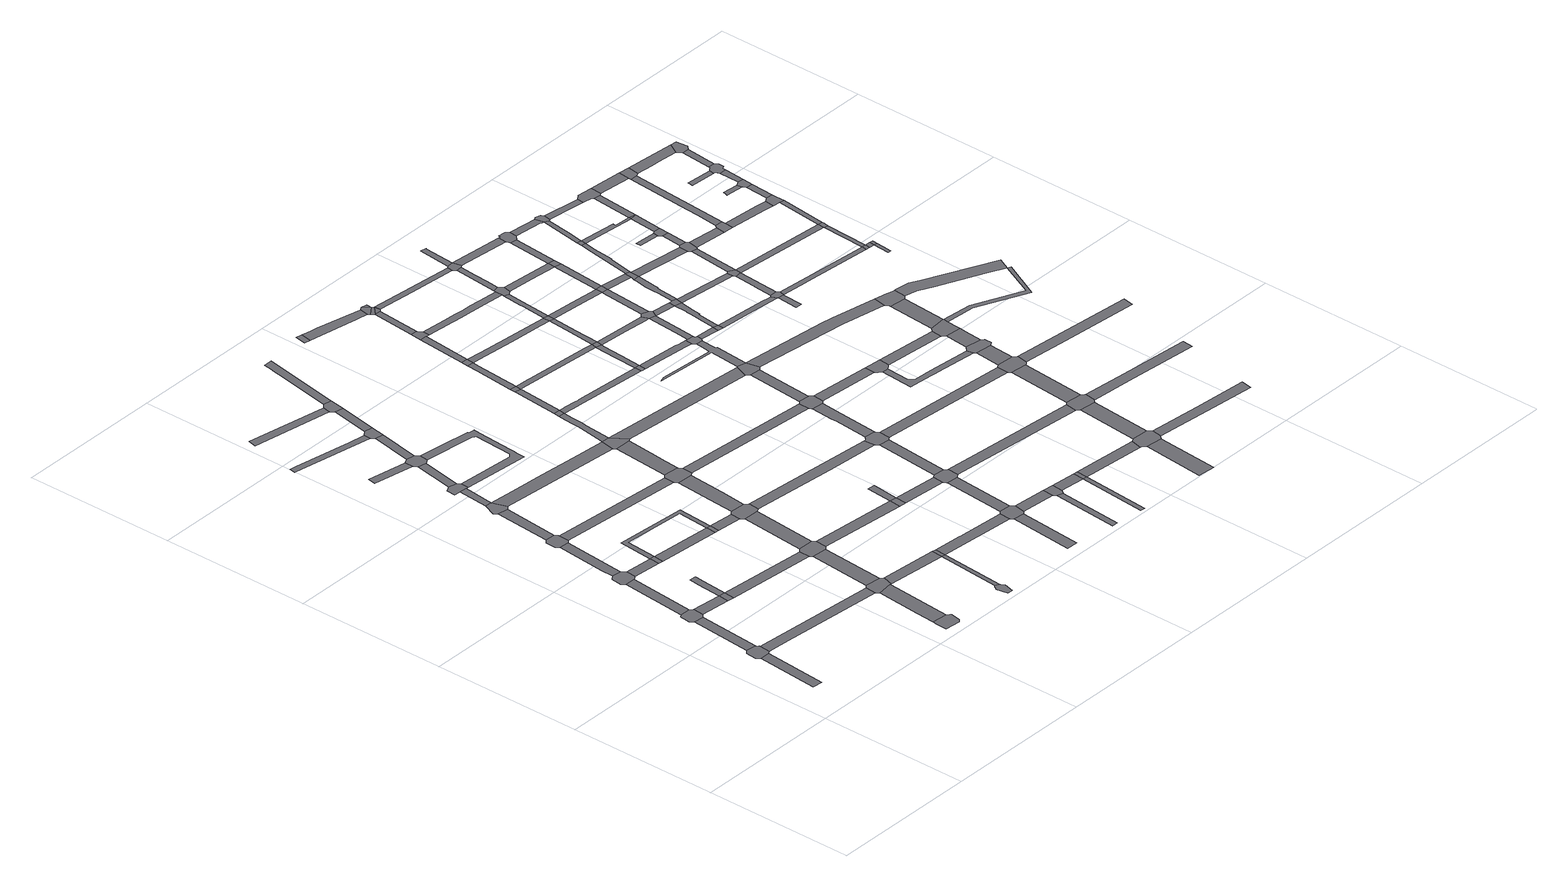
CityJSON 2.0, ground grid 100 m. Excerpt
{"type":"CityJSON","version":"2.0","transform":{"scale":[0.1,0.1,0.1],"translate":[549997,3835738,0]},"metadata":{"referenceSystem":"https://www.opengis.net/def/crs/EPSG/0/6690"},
"CityObjects":{
"road1":{"type":"Road","attributes":{"RoadStructureAttribute.sectionType":"1"},"geometry":[{"type":"MultiSurface","lod":"1","boundaries":[[[0,1,2,3]]]}]},
"road2":{"type":"Road","geometry":[{"type":"MultiSurface","lod":"1","boundaries":[[[4,5,6,0,3,7,8,9,10,11,12,13]]]}]},
"road3":{"type":"Road","attributes":{"RoadStructureAttribute.sectionType":"1"},"geometry":[{"type":"MultiSurface","lod":"1","boundaries":[[[14,4,13,15]]]}]},
"road4":{"type":"Road","geometry":[{"type":"MultiSurface","lod":"1","boundaries":[[[16,17,18,14,15,19,20,21,22,23,24,25]]]}]},
"road5":{"type":"Road","attributes":{"RoadStructureAttribute.sectionType":"1"},"geometry":[{"type":"MultiSurface","lod":"1","boundaries":[[[26,16,25,27]]]}]},
"road6":{"type":"Road","attributes":{"RoadStructureAttribute.sectionType":"1"},"geometry":[{"type":"MultiSurface","lod":"1","boundaries":[[[22,21,28,29]]]}]},
"road7":{"type":"Road","geometry":[{"type":"MultiSurface","lod":"1","boundaries":[[[30,31,32,26,27,33,34,35,36,37,38,39]]]}]},
"road8":{"type":"Road","attributes":{"RoadStructureAttribute.sectionType":"1"},"geometry":[{"type":"MultiSurface","lod":"1","boundaries":[[[10,9,40,41,42]]]}]},
"road9":{"type":"Road","geometry":[{"type":"MultiSurface","lod":"1","boundaries":[[[29,28,43,44]]]}]},
"road10":{"type":"Road","attributes":{"RoadStructureAttribute.sectionType":"1"},"geometry":[{"type":"MultiSurface","lod":"1","boundaries":[[[45,46,30,39,47,48]]]}]},
"road11":{"type":"Road","geometry":[{"type":"MultiSurface","lod":"1","boundaries":[[[49,50,51,52,53,54,29,44]]]}]},
"road12":{"type":"Road","attributes":{"RoadStructureAttribute.sectionType":"1"},"geometry":[{"type":"MultiSurface","lod":"1","boundaries":[[[36,35,55,56]]]}]},
"road13":{"type":"Road","geometry":[{"type":"MultiSurface","lod":"1","boundaries":[[[57,58,59,60,61,45,48,62,63,64,65,66,67,68]]]}]},
"road14":{"type":"Road","geometry":[{"type":"MultiSurface","lod":"1","boundaries":[[[56,55,69,70]]]}]},
"road15":{"type":"Road","attributes":{"RoadStructureAttribute.sectionType":"1"},"geometry":[{"type":"MultiSurface","lod":"1","boundaries":[[[71,57,68,72]]]}]},
"road16":{"type":"Road","geometry":[{"type":"MultiSurface","lod":"1","boundaries":[[[73,74,75,76,77,78,79,80,81,82]]]}]},
"road17":{"type":"Road","attributes":{"RoadStructureAttribute.sectionType":"1"},"geometry":[{"type":"MultiSurface","lod":"1","boundaries":[[[44,43,83,84]]]}]},
"road18":{"type":"Road","geometry":[{"type":"MultiSurface","lod":"1","boundaries":[[[85,86,71,72,87,88]]]}]},
"road19":{"type":"Road","attributes":{"RoadStructureAttribute.sectionType":"1"},"geometry":[{"type":"MultiSurface","lod":"1","boundaries":[[[89,90,91,73,82]]]}]},
"road20":{"type":"Road","attributes":{"RoadStructureAttribute.sectionType":"1"},"geometry":[{"type":"MultiSurface","lod":"1","boundaries":[[[92,85,88,93]]]}]},
"road21":{"type":"Road","attributes":{"RoadStructureAttribute.sectionType":"1"},"geometry":[{"type":"MultiSurface","lod":"1","boundaries":[[[94,95,70,69,96,97]]]}]},
"road22":{"type":"Road","attributes":{"RoadStructureAttribute.sectionType":"1"},"geometry":[{"type":"MultiSurface","lod":"1","boundaries":[[[98,99,100,101]]]}]},
"road23":{"type":"Road","geometry":[{"type":"MultiSurface","lod":"1","boundaries":[[[102,103,104,92,93,105,106,107]]]}]},
"road24":{"type":"Road","attributes":{"RoadStructureAttribute.sectionType":"1"},"geometry":[{"type":"MultiSurface","lod":"1","boundaries":[[[108,109,110,56,70,111,112,97,113]]]}]},
"road25":{"type":"Road","attributes":{"RoadStructureAttribute.sectionType":"1"},"geometry":[{"type":"MultiSurface","lod":"1","boundaries":[[[114,115,116,117,118,119,120]]]}]},
"road26":{"type":"Road","geometry":[{"type":"MultiSurface","lod":"1","boundaries":[[[121,122,42,41,123,90,89,124,125,126,127]]]}]},
"road27":{"type":"Road","attributes":{"RoadStructureAttribute.sectionType":"1"},"geometry":[{"type":"MultiSurface","lod":"1","boundaries":[[[128,102,107,129]]]}]},
"road28":{"type":"Road","attributes":{"RoadStructureAttribute.sectionType":"1"},"geometry":[{"type":"MultiSurface","lod":"1","boundaries":[[[130,121,127,131]]]}]},
"road29":{"type":"Road","attributes":{"RoadStructureAttribute.sectionType":"1"},"geometry":[{"type":"MultiSurface","lod":"1","boundaries":[[[65,64,132,133]]]}]},
"road30":{"type":"Road","geometry":[{"type":"MultiSurface","lod":"1","boundaries":[[[134,101,100,128,129,135,136,137,138,139]]]}]},
"road31":{"type":"Road","geometry":[{"type":"MultiSurface","lod":"1","boundaries":[[[97,96,140,113]]]}]},
"road32":{"type":"Road","attributes":{"RoadStructureAttribute.sectionType":"1"},"geometry":[{"type":"MultiSurface","lod":"1","boundaries":[[[141,142,143,144]]]}]},
"road33":{"type":"Road","geometry":[{"type":"MultiSurface","lod":"1","boundaries":[[[145,146,84,83,130,131,147,148,149]]]}]},
"road34":{"type":"Road","attributes":{"RoadStructureAttribute.sectionType":"1"},"geometry":[{"type":"MultiSurface","lod":"1","boundaries":[[[150,134,139,151]]]}]},
"road35":{"type":"Road","attributes":{"RoadStructureAttribute.sectionType":"1"},"geometry":[{"type":"MultiSurface","lod":"1","boundaries":[[[125,124,152,153,154]]]}]},
"road36":{"type":"Road","attributes":{"RoadStructureAttribute.sectionType":"1"},"geometry":[{"type":"MultiSurface","lod":"1","boundaries":[[[155,113,140,156,157]]]}]},
"road37":{"type":"Road","geometry":[{"type":"MultiSurface","lod":"1","boundaries":[[[158,159,160,161,162,163,164,165,166,167,168,169]]]}]},
"road38":{"type":"Road","attributes":{"RoadStructureAttribute.sectionType":"1"},"geometry":[{"type":"MultiSurface","lod":"1","boundaries":[[[170,171,172,173,174,175,176,177,178,179,180,181,182,138,137,183,184,185,186,187,188,106,105]]]}]},
"road39":{"type":"Road","geometry":[{"type":"MultiSurface","lod":"1","boundaries":[[[189,120,119,150,151,190,191]]]}]},
"road40":{"type":"Road","attributes":{"RoadStructureAttribute.sectionType":"1"},"geometry":[{"type":"MultiSurface","lod":"1","boundaries":[[[192,145,149,193]]]}]},
"road41":{"type":"Road","attributes":{"RoadStructureAttribute.sectionType":"1"},"geometry":[{"type":"MultiSurface","lod":"1","boundaries":[[[194,195,196,88,87,197,198]]]}]},
"road42":{"type":"Road","attributes":{"RoadStructureAttribute.sectionType":"1"},"geometry":[{"type":"MultiSurface","lod":"1","boundaries":[[[153,158,169,199]]]}]},
"road43":{"type":"Road","attributes":{"RoadStructureAttribute.sectionType":"1"},"geometry":[{"type":"MultiSurface","lod":"1","boundaries":[[[200,189,191,201]]]}]},
"road44":{"type":"Road","geometry":[{"type":"MultiSurface","lod":"1","boundaries":[[[202,203,204,157,156,205,206,192,193,207,208,209,210,211]]]}]},
"road45":{"type":"Road","geometry":[{"type":"MultiSurface","lod":"1","boundaries":[[[154,153,199,212]]]}]},
"road46":{"type":"Road","geometry":[{"type":"MultiSurface","lod":"1","boundaries":[[[213,144,143,200,201,214]]]}]},
"road47":{"type":"Road","attributes":{"RoadStructureAttribute.sectionType":"1"},"geometry":[{"type":"MultiSurface","lod":"1","boundaries":[[[215,216,202,211,217,218]]]}]},
"road48":{"type":"Road","attributes":{"RoadStructureAttribute.sectionType":"1"},"geometry":[{"type":"MultiSurface","lod":"1","boundaries":[[[148,147,219,220]]]}]},
"road49":{"type":"Road","geometry":[{"type":"MultiSurface","lod":"1","boundaries":[[[221,222,223,133,132,224,225,215,218,226,227,228,229,230]]]}]},
"road50":{"type":"Road","attributes":{"RoadStructureAttribute.sectionType":"1"},"geometry":[{"type":"MultiSurface","lod":"1","boundaries":[[[231,232,233,234,235,213,214,236]]]}]},
"road51":{"type":"Road","attributes":{"RoadStructureAttribute.sectionType":"1"},"geometry":[{"type":"MultiSurface","lod":"1","boundaries":[[[237,221,230,238,239,240,241]]]}]},
"road52":{"type":"Road","attributes":{"RoadStructureAttribute.sectionType":"1"},"geometry":[{"type":"MultiSurface","lod":"1","boundaries":[[[242,243,212,199,244,245,246]]]}]},
"road53":{"type":"Road","geometry":[{"type":"MultiSurface","lod":"1","boundaries":[[[198,197,237,241,247,248]]]}]},
"road54":{"type":"Road","attributes":{"RoadStructureAttribute.sectionType":"1"},"geometry":[{"type":"MultiSurface","lod":"1","boundaries":[[[249,250,251,252,253,254,255,198,248,256,257,258,259,260]]]}]},
"road55":{"type":"Road","geometry":[{"type":"MultiSurface","lod":"1","boundaries":[[[220,219,261,262]]]}]},
"road56":{"type":"Road","geometry":[{"type":"MultiSurface","lod":"1","boundaries":[[[263,264,220,262]]]}]},
"road57":{"type":"Road","attributes":{"RoadStructureAttribute.sectionType":"1"},"geometry":[{"type":"MultiSurface","lod":"1","boundaries":[[[265,266,267,268]]]}]},
"road58":{"type":"Road","attributes":{"RoadStructureAttribute.sectionType":"1"},"geometry":[{"type":"MultiSurface","lod":"1","boundaries":[[[209,208,269,270,271]]]}]},
"road59":{"type":"Road","geometry":[{"type":"MultiSurface","lod":"1","boundaries":[[[272,249,260,273]]]}]},
"road60":{"type":"Road","attributes":{"RoadStructureAttribute.sectionType":"1"},"geometry":[{"type":"MultiSurface","lod":"1","boundaries":[[[274,275,272,273,276,277]]]}]},
"road61":{"type":"Road","geometry":[{"type":"MultiSurface","lod":"1","boundaries":[[[278,279,280,246,245,281,282,265,268,283,284,285,286,287,288,289]]]}]},
"road62":{"type":"Road","attributes":{"RoadStructureAttribute.sectionType":"1"},"geometry":[{"type":"MultiSurface","lod":"1","boundaries":[[[262,261,290,291]]]}]},
"road63":{"type":"Road","geometry":[{"type":"MultiSurface","lod":"1","boundaries":[[[292,293,294,295]]]}]},
"road64":{"type":"Road","geometry":[{"type":"MultiSurface","lod":"1","boundaries":[[[296,274,277,297]]]}]},
"road65":{"type":"Road","attributes":{"RoadStructureAttribute.sectionType":"1"},"geometry":[{"type":"MultiSurface","lod":"1","boundaries":[[[298,278,289,299]]]}]},
"road66":{"type":"Road","attributes":{"RoadStructureAttribute.sectionType":"1"},"geometry":[{"type":"MultiSurface","lod":"1","boundaries":[[[228,227,300,301]]]}]},
"road67":{"type":"Road","attributes":{"RoadStructureAttribute.sectionType":"1"},"geometry":[{"type":"MultiSurface","lod":"1","boundaries":[[[302,303,296,297,304,305]]]}]},
"road68":{"type":"Road","attributes":{"RoadStructureAttribute.sectionType":"1"},"geometry":[{"type":"MultiSurface","lod":"1","boundaries":[[[286,285,306,307]]]}]},
"road69":{"type":"Road","geometry":[{"type":"MultiSurface","lod":"1","boundaries":[[[308,302,305,309]]]}]},
"road70":{"type":"Road","geometry":[{"type":"MultiSurface","lod":"1","boundaries":[[[310,311,312,291,290,313,314,298,299,315,316,317,318,319,320,321]]]}]},
"road71":{"type":"Road","attributes":{"RoadStructureAttribute.sectionType":"1"},"geometry":[{"type":"MultiSurface","lod":"1","boundaries":[[[322,323,324,325,326]]]}]},
"road72":{"type":"Road","attributes":{"RoadStructureAttribute.sectionType":"1"},"geometry":[{"type":"MultiSurface","lod":"1","boundaries":[[[327,328,329,330,273,260,331,332,333,334]]]}]},
"road73":{"type":"Road","attributes":{"RoadStructureAttribute.sectionType":"1"},"geometry":[{"type":"MultiSurface","lod":"1","boundaries":[[[335,336,295,294,337,338,339,340]]]}]},
"road74":{"type":"Road","attributes":{"RoadStructureAttribute.sectionType":"1"},"geometry":[{"type":"MultiSurface","lod":"1","boundaries":[[[341,308,309,342]]]}]},
"road75":{"type":"Road","attributes":{"RoadStructureAttribute.sectionType":"1"},"geometry":[{"type":"MultiSurface","lod":"1","boundaries":[[[343,248,247,344,345]]]}]},
"road76":{"type":"Road","attributes":{"RoadStructureAttribute.sectionType":"1"},"geometry":[{"type":"MultiSurface","lod":"1","boundaries":[[[346,310,321,347]]]}]},
"road77":{"type":"Road","geometry":[{"type":"MultiSurface","lod":"1","boundaries":[[[307,306,348,322,326,349,350,351]]]}]},
"road78":{"type":"Road","geometry":[{"type":"MultiSurface","lod":"1","boundaries":[[[352,341,342,353,354,355]]]}]},
"road79":{"type":"Road","attributes":{"RoadStructureAttribute.sectionType":"1"},"geometry":[{"type":"MultiSurface","lod":"1","boundaries":[[[356,357,358,297,277,359,360,361,362]]]}]},
"road80":{"type":"Road","geometry":[{"type":"MultiSurface","lod":"1","boundaries":[[[363,364,365,366,271,270,367,368,346,347,369,370,371,372,373,374,375]]]}]},
"road81":{"type":"Road","attributes":{"RoadStructureAttribute.sectionType":"1"},"geometry":[{"type":"MultiSurface","lod":"1","boundaries":[[[376,352,355,377]]]}]},
"road82":{"type":"Road","attributes":{"RoadStructureAttribute.sectionType":"1"},"geometry":[{"type":"MultiSurface","lod":"1","boundaries":[[[378,379,380,381]]]}]},
"road83":{"type":"Road","attributes":{"RoadStructureAttribute.sectionType":"1"},"geometry":[{"type":"MultiSurface","lod":"1","boundaries":[[[351,350,382,383,378,384]]]}]},
"road84":{"type":"Road","geometry":[{"type":"MultiSurface","lod":"1","boundaries":[[[385,340,339,386,387,388]]]}]},
"road85":{"type":"Road","attributes":{"RoadStructureAttribute.sectionType":"1"},"geometry":[{"type":"MultiSurface","lod":"1","boundaries":[[[388,387,376,389]]]}]},
"road86":{"type":"Road","geometry":[{"type":"MultiSurface","lod":"1","boundaries":[[[389,376,377,390,391]]]}]},
"road87":{"type":"Road","attributes":{"RoadStructureAttribute.sectionType":"1"},"geometry":[{"type":"MultiSurface","lod":"1","boundaries":[[[385,388,392]]]}]},
"road88":{"type":"Road","attributes":{"RoadStructureAttribute.sectionType":"1"},"geometry":[{"type":"MultiSurface","lod":"1","boundaries":[[[393,394,309,305,395,396,397,398,399]]]}]},
"road89":{"type":"Road","attributes":{"RoadStructureAttribute.sectionType":"1"},"geometry":[{"type":"MultiSurface","lod":"1","boundaries":[[[400,401,402,363,375,403,404]]]}]},
"road90":{"type":"Road","attributes":{"RoadStructureAttribute.sectionType":"1"},"geometry":[{"type":"MultiSurface","lod":"1","boundaries":[[[389,391,405]]]}]},
"road91":{"type":"Road","geometry":[{"type":"MultiSurface","lod":"1","boundaries":[[[384,378,381,406]]]}]},
"road92":{"type":"Road","geometry":[{"type":"MultiSurface","lod":"1","boundaries":[[[407,334,333,408,409,410]]]}]},
"road93":{"type":"Road","attributes":{"RoadStructureAttribute.sectionType":"1"},"geometry":[{"type":"MultiSurface","lod":"1","boundaries":[[[361,411,407,410,412,413,414]]]}]},
"road94":{"type":"Road","geometry":[{"type":"MultiSurface","lod":"1","boundaries":[[[415,416,417,301,300,418,419,400,404,420,421,422,423,424,425,426]]]}]},
"road95":{"type":"Road","attributes":{"RoadStructureAttribute.sectionType":"1"},"geometry":[{"type":"MultiSurface","lod":"1","boundaries":[[[427,428,429,430,431,354,353,432,433,434,435,436,437,438]]]}]},
"road96":{"type":"Road","geometry":[{"type":"MultiSurface","lod":"1","boundaries":[[[362,361,414,439]]]}]},
"road97":{"type":"Road","attributes":{"RoadStructureAttribute.sectionType":"1"},"geometry":[{"type":"MultiSurface","lod":"1","boundaries":[[[440,441,442,443,444,445,446,447,448,449,450,451,452,453]]]}]},
"road98":{"type":"Road","attributes":{"RoadStructureAttribute.sectionType":"1"},"geometry":[{"type":"MultiSurface","lod":"1","boundaries":[[[454,415,426,455]]]}]},
"road99":{"type":"Road","attributes":{"RoadStructureAttribute.sectionType":"1"},"geometry":[{"type":"MultiSurface","lod":"1","boundaries":[[[456,318,317,457,458]]]}]},
"road100":{"type":"Road","attributes":{"RoadStructureAttribute.sectionType":"1"},"geometry":[{"type":"MultiSurface","lod":"1","boundaries":[[[459,460,461,462,410,409,463,464,465]]]}]},
"road101":{"type":"Road","attributes":{"RoadStructureAttribute.sectionType":"1"},"geometry":[{"type":"MultiSurface","lod":"1","boundaries":[[[398,466,362,439,467,468]]]}]},
"road102":{"type":"Road","attributes":{"RoadStructureAttribute.sectionType":"1"},"geometry":[{"type":"MultiSurface","lod":"1","boundaries":[[[406,381,469,470]]]}]},
"road103":{"type":"Road","geometry":[{"type":"MultiSurface","lod":"1","boundaries":[[[448,345,344,454,455,471,449]]]}]},
"road104":{"type":"Road","attributes":{"RoadStructureAttribute.sectionType":"1"},"geometry":[{"type":"MultiSurface","lod":"1","boundaries":[[[405,391,472,473,474,475,476,477]]]}]},
"road105":{"type":"Road","geometry":[{"type":"MultiSurface","lod":"1","boundaries":[[[478,479,399,398,468,480]]]}]},
"road106":{"type":"Road","attributes":{"RoadStructureAttribute.sectionType":"1"},"geometry":[{"type":"MultiSurface","lod":"1","boundaries":[[[423,422,481,482]]]}]},
"road107":{"type":"Road","attributes":{"RoadStructureAttribute.sectionType":"1"},"geometry":[{"type":"MultiSurface","lod":"1","boundaries":[[[483,439,414,484,485,486,487]]]}]},
"road108":{"type":"Road","attributes":{"RoadStructureAttribute.sectionType":"1"},"geometry":[{"type":"MultiSurface","lod":"1","boundaries":[[[488,489,490,478,480,491,492,493]]]}]},
"road109":{"type":"Road","attributes":{"RoadStructureAttribute.sectionType":"1"},"geometry":[{"type":"MultiSurface","lod":"1","boundaries":[[[372,371,494,495]]]}]},
"road110":{"type":"Road","attributes":{"RoadStructureAttribute.sectionType":"1"},"geometry":[{"type":"MultiSurface","lod":"1","boundaries":[[[496,497,498,499]]]}]},
"road111":{"type":"Road","geometry":[{"type":"MultiSurface","lod":"1","boundaries":[[[465,464,440,453,500,501,502,503,504]]]}]},
"road112":{"type":"Road","geometry":[{"type":"MultiSurface","lod":"1","boundaries":[[[505,506,507,438,437,488,493,508,509,510]]]}]},
"road113":{"type":"Road","attributes":{"RoadStructureAttribute.sectionType":"1"},"geometry":[{"type":"MultiSurface","lod":"1","boundaries":[[[486,511,504,503,512,513]]]}]},
"road114":{"type":"Road","attributes":{"RoadStructureAttribute.sectionType":"1"},"geometry":[{"type":"MultiSurface","lod":"1","boundaries":[[[514,515,480,468,516,517,518,519]]]}]},
"road115":{"type":"Road","geometry":[{"type":"MultiSurface","lod":"1","boundaries":[[[520,521,470,469,522,496,499,523,524,525,526,527,528,529]]]}]},
"road116":{"type":"Road","attributes":{"RoadStructureAttribute.sectionType":"1"},"geometry":[{"type":"MultiSurface","lod":"1","boundaries":[[[530,531,532,533,534,535,536,507,506]]]}]},
"road117":{"type":"Road","attributes":{"RoadStructureAttribute.sectionType":"1"},"geometry":[{"type":"MultiSurface","lod":"1","boundaries":[[[501,500,537,538]]]}]},
"road118":{"type":"Road","geometry":[{"type":"MultiSurface","lod":"1","boundaries":[[[539,487,486,513,540,541]]]}]},
"road119":{"type":"Road","geometry":[{"type":"MultiSurface","lod":"1","boundaries":[[[542,543,477,476,534,533,544]]]}]},
"road120":{"type":"Road","geometry":[{"type":"MultiSurface","lod":"1","boundaries":[[[482,481,545,546,547,548,549,550,551,552]]]}]},
"road121":{"type":"Road","geometry":[{"type":"MultiSurface","lod":"1","boundaries":[[[538,537,553,554]]]}]},
"road122":{"type":"Road","attributes":{"RoadStructureAttribute.sectionType":"1"},"geometry":[{"type":"MultiSurface","lod":"1","boundaries":[[[555,520,529,556]]]}]},
"road123":{"type":"Road","attributes":{"RoadStructureAttribute.sectionType":"1"},"geometry":[{"type":"MultiSurface","lod":"1","boundaries":[[[557,543,542,558,559]]]}]},
"road124":{"type":"Road","attributes":{"RoadStructureAttribute.sectionType":"1"},"geometry":[{"type":"MultiSurface","lod":"1","boundaries":[[[518,560,539,541,561,562]]]}]},
"road125":{"type":"Road","attributes":{"RoadStructureAttribute.sectionType":"1"},"geometry":[{"type":"MultiSurface","lod":"1","boundaries":[[[563,510,509,564,565,566]]]}]},
"road126":{"type":"Road","attributes":{"RoadStructureAttribute.sectionType":"1"},"geometry":[{"type":"MultiSurface","lod":"1","boundaries":[[[540,513,567,568]]]}]},
"road127":{"type":"Road","attributes":{"RoadStructureAttribute.sectionType":"1"},"geometry":[{"type":"MultiSurface","lod":"1","boundaries":[[[567,569,570,571,572,573,538,554,574,575,576,577,578,579,580]]]}]},
"road128":{"type":"Road","geometry":[{"type":"MultiSurface","lod":"1","boundaries":[[[581,519,518,562]]]}]},
"road129":{"type":"Road","geometry":[{"type":"MultiSurface","lod":"1","boundaries":[[[582,458,457,555,556,583,584,585,586,587,588,589]]]}]},
"road130":{"type":"Road","attributes":{"RoadStructureAttribute.sectionType":"1"},"geometry":[{"type":"MultiSurface","lod":"1","boundaries":[[[547,590,591,592,593,594,595,596,597,598,599,600,601,602,548]]]}]},
"road131":{"type":"Road","geometry":[{"type":"MultiSurface","lod":"1","boundaries":[[[568,567,580,603,604,605]]]}]},
"road132":{"type":"Road","attributes":{"RoadStructureAttribute.sectionType":"1"},"geometry":[{"type":"MultiSurface","lod":"1","boundaries":[[[606,607,608,449,471,609,610,611]]]}]},
"road133":{"type":"Road","attributes":{"RoadStructureAttribute.sectionType":"1"},"geometry":[{"type":"MultiSurface","lod":"1","boundaries":[[[565,612,519,581,613]]]}]},
"road134":{"type":"Road","attributes":{"RoadStructureAttribute.sectionType":"1"},"geometry":[{"type":"MultiSurface","lod":"1","boundaries":[[[614,542,544,615,616]]]}]},
"road135":{"type":"Road","attributes":{"RoadStructureAttribute.sectionType":"1"},"geometry":[{"type":"MultiSurface","lod":"1","boundaries":[[[617,581,562,618,619]]]}]},
"road136":{"type":"Road","attributes":{"RoadStructureAttribute.sectionType":"1"},"geometry":[{"type":"MultiSurface","lod":"1","boundaries":[[[620,582,589,621]]]}]},
"road137":{"type":"Road","attributes":{"RoadStructureAttribute.sectionType":"1"},"geometry":[{"type":"MultiSurface","lod":"1","boundaries":[[[622,623,624,625,554,553,626,627,628,629]]]}]},
"road138":{"type":"Road","attributes":{"RoadStructureAttribute.sectionType":"1"},"geometry":[{"type":"MultiSurface","lod":"1","boundaries":[[[630,631,632,633,634,635,636,637,638,639,605,604]]]}]},
"road139":{"type":"Road","geometry":[{"type":"MultiSurface","lod":"1","boundaries":[[[566,565,613,640]]]}]},
"road140":{"type":"Road","attributes":{"RoadStructureAttribute.sectionType":"1"},"geometry":[{"type":"MultiSurface","lod":"1","boundaries":[[[552,551,641,642,643,644]]]}]},
"road141":{"type":"Road","geometry":[{"type":"MultiSurface","lod":"1","boundaries":[[[619,618,645,646,635,634,647,648,649,650,651]]]}]},
"road142":{"type":"Road","attributes":{"RoadStructureAttribute.sectionType":"1"},"geometry":[{"type":"MultiSurface","lod":"1","boundaries":[[[652,566,640,653]]]}]},
"road143":{"type":"Road","geometry":[{"type":"MultiSurface","lod":"1","boundaries":[[[654,655,495,494,656,620,621,657,658,659,660,661,662,663]]]}]},
"road144":{"type":"Road","attributes":{"RoadStructureAttribute.sectionType":"1"},"geometry":[{"type":"MultiSurface","lod":"1","boundaries":[[[664,526,525,665,666,667]]]}]},
"road145":{"type":"Road","attributes":{"RoadStructureAttribute.sectionType":"1"},"geometry":[{"type":"MultiSurface","lod":"1","boundaries":[[[668,603,580,669,670,671,672]]]}]},
"road146":{"type":"Road","attributes":{"RoadStructureAttribute.sectionType":"1"},"geometry":[{"type":"MultiSurface","lod":"1","boundaries":[[[673,654,663,674]]]}]},
"road147":{"type":"Road","geometry":[{"type":"MultiSurface","lod":"1","boundaries":[[[675,676,616,615,677,652,653,678,679,680]]]}]},
"road148":{"type":"Road","attributes":{"RoadStructureAttribute.sectionType":"1"},"geometry":[{"type":"MultiSurface","lod":"1","boundaries":[[[681,682,683,651,650,684,685,686,687]]]}]},
"road149":{"type":"Road","geometry":[{"type":"MultiSurface","lod":"1","boundaries":[[[688,689,597,596,690,673,674,691,692,693,694,695]]]}]},
"road150":{"type":"Road","geometry":[{"type":"MultiSurface","lod":"1","boundaries":[[[628,696,697,698,699,700,701,702]]]}]},
"road151":{"type":"Road","geometry":[{"type":"MultiSurface","lod":"1","boundaries":[[[703,629,628,702,704,705,706]]]}]},
"road152":{"type":"Road","attributes":{"RoadStructureAttribute.sectionType":"1"},"geometry":[{"type":"MultiSurface","lod":"1","boundaries":[[[707,708,688,695,709,710]]]}]},
"road153":{"type":"Road","attributes":{"RoadStructureAttribute.sectionType":"1"},"geometry":[{"type":"MultiSurface","lod":"1","boundaries":[[[649,648,711,712]]]}]},
"road154":{"type":"Road","geometry":[{"type":"MultiSurface","lod":"1","boundaries":[[[713,681,687,714]]]}]},
"road155":{"type":"Road","attributes":{"RoadStructureAttribute.sectionType":"1"},"geometry":[{"type":"MultiSurface","lod":"1","boundaries":[[[715,716,717,718,719,720,703,706]]]}]},
"road156":{"type":"Road","geometry":[{"type":"MultiSurface","lod":"1","boundaries":[[[721,722,644,643,707,710,723,724,725]]]}]},
"road157":{"type":"Road","attributes":{"RoadStructureAttribute.sectionType":"1"},"geometry":[{"type":"MultiSurface","lod":"1","boundaries":[[[726,679,678,727,728,729,730]]]}]},
"road158":{"type":"Road","attributes":{"RoadStructureAttribute.sectionType":"1"},"geometry":[{"type":"MultiSurface","lod":"1","boundaries":[[[731,732,586,585,733,734,735]]]}]},
"road159":{"type":"Road","geometry":[{"type":"MultiSurface","lod":"1","boundaries":[[[736,737,672,671,738,716,715,739]]]}]},
"road160":{"type":"Road","attributes":{"RoadStructureAttribute.sectionType":"1"},"geometry":[{"type":"MultiSurface","lod":"1","boundaries":[[[729,740,713,714,741,742,743]]]}]},
"road161":{"type":"Road","attributes":{"RoadStructureAttribute.sectionType":"1"},"geometry":[{"type":"MultiSurface","lod":"1","boundaries":[[[744,722,721,745]]]}]},
"road162":{"type":"Road","attributes":{"RoadStructureAttribute.sectionType":"1"},"geometry":[{"type":"MultiSurface","lod":"1","boundaries":[[[746,747,736,739,748,749]]]}]},
"road163":{"type":"Road","geometry":[{"type":"MultiSurface","lod":"1","boundaries":[[[750,751,730,729,743,752,753,754,755]]]}]},
"road164":{"type":"Road","geometry":[{"type":"MultiSurface","lod":"1","boundaries":[[[756,757,611,610,758,744,745,759,760]]]}]},
"road165":{"type":"Road","attributes":{"RoadStructureAttribute.sectionType":"1"},"geometry":[{"type":"MultiSurface","lod":"1","boundaries":[[[761,762,763,714,687,764,765,766,767]]]}]},
"road166":{"type":"Road","geometry":[{"type":"MultiSurface","lod":"1","boundaries":[[[768,769,770,771,772,773]]]}]},
"road167":{"type":"Road","geometry":[{"type":"MultiSurface","lod":"1","boundaries":[[[774,712,711,746,749,775,776,777]]]}]},
"road168":{"type":"Road","attributes":{"RoadStructureAttribute.sectionType":"1"},"geometry":[{"type":"MultiSurface","lod":"1","boundaries":[[[778,774,777,779]]]}]},
"road169":{"type":"Road","geometry":[{"type":"MultiSurface","lod":"1","boundaries":[[[780,781,773,772,782,778,779,783]]]}]},
"road170":{"type":"Road","attributes":{"RoadStructureAttribute.sectionType":"1"},"geometry":[{"type":"MultiSurface","lod":"1","boundaries":[[[754,753,784,785,786]]]}]},
"road171":{"type":"Road","attributes":{"RoadStructureAttribute.sectionType":"1"},"geometry":[{"type":"MultiSurface","lod":"1","boundaries":[[[787,704,702,788,789,790,791,792,793]]]}]},
"road172":{"type":"Road","attributes":{"RoadStructureAttribute.sectionType":"1"},"geometry":[{"type":"MultiSurface","lod":"1","boundaries":[[[794,660,659,795,796,797]]]}]},
"road173":{"type":"Road","attributes":{"RoadStructureAttribute.sectionType":"1"},"geometry":[{"type":"MultiSurface","lod":"1","boundaries":[[[798,766,780,783]]]}]},
"road174":{"type":"Road","attributes":{"RoadStructureAttribute.sectionType":"1"},"geometry":[{"type":"MultiSurface","lod":"1","boundaries":[[[776,775,799,800]]]}]},
"road175":{"type":"Road","geometry":[{"type":"MultiSurface","lod":"1","boundaries":[[[767,766,798]]]}]},
"road176":{"type":"Road","attributes":{"RoadStructureAttribute.sectionType":"1"},"geometry":[{"type":"MultiSurface","lod":"1","boundaries":[[[801,802,803,725,724,804,805,806]]]}]},
"road177":{"type":"Road","attributes":{"RoadStructureAttribute.sectionType":"1"},"geometry":[{"type":"MultiSurface","lod":"1","boundaries":[[[739,715,807,808]]]}]},
"road178":{"type":"Road","attributes":{"RoadStructureAttribute.sectionType":"1"},"geometry":[{"type":"MultiSurface","lod":"1","boundaries":[[[809,810,767,798,811]]]}]},
"road179":{"type":"Road","geometry":[{"type":"MultiSurface","lod":"1","boundaries":[[[812,786,785,813,809,811,814,815]]]}]},
"road180":{"type":"Road","geometry":[{"type":"MultiSurface","lod":"1","boundaries":[[[816,800,799,817,818,819]]]}]},
"road181":{"type":"Road","attributes":{"RoadStructureAttribute.sectionType":"1"},"geometry":[{"type":"MultiSurface","lod":"1","boundaries":[[[820,821,822,760,759,823,824,825,801,826]]]}]},
"road182":{"type":"Road","geometry":[{"type":"MultiSurface","lod":"1","boundaries":[[[793,792,827,828]]]}]},
"road183":{"type":"Road","attributes":{"RoadStructureAttribute.sectionType":"1"},"geometry":[{"type":"MultiSurface","lod":"1","boundaries":[[[829,830,831,832,833,834,835,816,819,836]]]}]},
"road184":{"type":"Road","attributes":{"RoadStructureAttribute.sectionType":"1"},"geometry":[{"type":"MultiSurface","lod":"1","boundaries":[[[815,814,837,838]]]}]},
"road185":{"type":"Road","attributes":{"RoadStructureAttribute.sectionType":"1"},"geometry":[{"type":"MultiSurface","lod":"1","boundaries":[[[839,828,827,840,841]]]}]},
"road186":{"type":"Road","attributes":{"RoadStructureAttribute.sectionType":"1"},"geometry":[{"type":"MultiSurface","lod":"1","boundaries":[[[840,842,843,844,845]]]}]},
"road187":{"type":"Road","attributes":{"RoadStructureAttribute.sectionType":"1"},"geometry":[{"type":"MultiSurface","lod":"1","boundaries":[[[846,847,818,817,848,849,850]]]}]},
"road188":{"type":"Road","attributes":{"RoadStructureAttribute.sectionType":"1"},"geometry":[{"type":"MultiSurface","lod":"1","boundaries":[[[851,793,828,852]]]}]},
"road189":{"type":"Road","geometry":[{"type":"MultiSurface","lod":"1","boundaries":[[[841,840,845,853]]]}]},
"road190":{"type":"Road","geometry":[{"type":"MultiSurface","lod":"1","boundaries":[[[808,807,851,852,854,855,856]]]}]},
"road191":{"type":"Road","geometry":[{"type":"MultiSurface","lod":"1","boundaries":[[[838,837,829,836,857,858]]]}]},
"road192":{"type":"Road","attributes":{"RoadStructureAttribute.sectionType":"1"},"geometry":[{"type":"MultiSurface","lod":"1","boundaries":[[[859,860,808,856,861]]]}]},
"road193":{"type":"Road","geometry":[{"type":"MultiSurface","lod":"1","boundaries":[[[862,850,849,863,859,861,864,865]]]}]},
"road194":{"type":"Road","geometry":[{"type":"MultiSurface","lod":"1","boundaries":[[[866,867,868,869,870,871]]]}]},
"road195":{"type":"Road","geometry":[{"type":"MultiSurface","lod":"1","boundaries":[[[872,873,874,875,876,877]]]}]},
"road196":{"type":"Road","attributes":{"RoadStructureAttribute.sectionType":"1"},"geometry":[{"type":"MultiSurface","lod":"1","boundaries":[[[878,862,865,879]]]}]},
"road197":{"type":"Road","geometry":[{"type":"MultiSurface","lod":"1","boundaries":[[[880,881,871,870,882,878,879,883]]]}]},
"road198":{"type":"Road","attributes":{"RoadStructureAttribute.sectionType":"1"},"geometry":[{"type":"MultiSurface","lod":"1","boundaries":[[[884,858,857,885,886,887,888]]]}]},
"road199":{"type":"Road","attributes":{"RoadStructureAttribute.sectionType":"1"},"geometry":[{"type":"MultiSurface","lod":"1","boundaries":[[[889,880,883,890]]]}]},
"road200":{"type":"Road","geometry":[{"type":"MultiSurface","lod":"1","boundaries":[[[891,892,893,877,876,894,889,890,895,896,897,898]]]}]},
"road201":{"type":"Road","attributes":{"RoadStructureAttribute.sectionType":"1"},"geometry":[{"type":"MultiSurface","lod":"1","boundaries":[[[899,900,891,898]]]}]},
"road202":{"type":"Road","geometry":[{"type":"MultiSurface","lod":"1","boundaries":[[[888,887,900,899,901,902,903,904]]]}]}
},
"vertices":[
[238,676,0],[206,263,0],[271,258,0],[305,675,0],
[246,789,0],[224,768,0],[219,699,0],[312,681,0],[318,685,0],[323,689,0],[330,760,0],[326,765,0],[319,773,0],[314,780,0],
[281,1202,0],[348,1196,0],
[289,1306,0],[271,1295,0],[262,1225,0],[355,1203,0],[365,1211,0],[370,1216,0],[375,1286,0],[370,1291,0],[363,1299,0],[357,1306,0],
[328,1745,0],[396,1742,0],
[567,1199,0],[573,1269,0],
[341,1857,0],[316,1838,0],[306,1768,0],[403,1747,0],[412,1753,0],[421,1758,0],[425,1825,0],[420,1832,0],[412,1843,0],[405,1852,0],
[480,677,0],[1164,621,0],[1172,692,0],
[612,1195,0],[618,1265,0],
[374,2270,0],[347,1936,0],[412,1937,0],[439,2266,0],
[631,1430,0],[638,1495,0],[638,1498,0],[615,1497,0],[593,1497,0],[586,1430,0],
[610,1743,0],[615,1810,0],
[382,2381,0],[375,2375,0],[367,2367,0],[361,2362,0],[357,2294,0],[447,2273,0],[455,2280,0],[461,2286,0],[464,2353,0],[460,2359,0],[455,2367,0],[449,2376,0],
[639,1741,0],[645,1809,0],
[411,2758,0],[483,2750,0],
[1146,178,0],[1144,147,0],[1142,107,0],[1139,75,0],[1240,67,0],[1259,80,0],[1261,82,0],[1275,152,0],[1269,156,0],[1250,169,0],
[1210,1144,0],[1212,1216,0],
[432,2866,0],[394,2779,0],[506,2767,0],[475,2863,0],
[1285,610,0],[1181,599,0],[1157,306,0],
[448,3068,0],[494,3065,0],
[1054,1775,0],[650,1808,0],[1055,1707,0],[1060,1774,0],
[211,3543,0],[202,3489,0],[475,3440,0],[476,3496,0],
[443,3151,0],[407,3129,0],[402,3072,0],[510,3064,0],[514,3118,0],[497,3135,0],
[1106,2006,0],[634,2041,0],[633,2040,0],[663,2014,0],[1076,1986,0],[1088,1772,0],
[433,3871,0],[51,3939,0],[5,3947,0],[0,3907,0],[44,3899,0],[539,3810,0],[541,3855,0],
[1191,707,0],[1180,699,0],[1165,620,0],[1292,609,0],[1313,680,0],[1307,685,0],[1292,696,0],
[490,3415,0],[545,3402,0],
[1225,1127,0],[1327,1121,0],
[1295,2216,0],[1298,2284,0],
[508,3514,0],[558,3410,0],[563,3413,0],[577,3422,0],[585,3478,0],[563,3504,0],
[1083,1705,0],
[74,4305,0],[62,4253,0],[597,4158,0],[607,4209,0],
[1234,1236,0],[1225,1227,0],[1346,1140,0],[1352,1212,0],[1337,1234,0],
[556,3784,0],[611,3774,0],
[1686,577,0],[1690,576,0],[1696,649,0],
[1091,1772,0],[1251,1691,0],[1256,1759,0],
[1655,156,0],[1648,148,0],[1633,127,0],[1630,123,0],[1645,50,0],[1647,50,0],[1674,48,0],[1680,47,0],[1699,117,0],[1696,122,0],[1684,140,0],[1682,142,0],
[954,3026,0],[957,3079,0],[959,3105,0],[962,3144,0],[977,3370,0],[979,3406,0],[980,3418,0],[979,3418,0],[977,3418,0],[940,3422,0],[940,3431,0],[940,3432,0],[756,3456,0],[923,3379,0],[931,3372,0],[938,3365,0],[922,3107,0],[922,3106,0],[898,3087,0],
[573,3879,0],[620,3822,0],[628,3869,0],
[1270,1666,0],[1372,1663,0],
[1125,2810,0],[885,2830,0],[640,2850,0],[1337,2701,0],[1355,2792,0],
[1716,573,0],
[618,4132,0],[673,4122,0],
[1278,1774,0],[1268,1768,0],[1257,1760,0],[1252,1691,0],[1262,1677,0],[1390,1674,0],[1394,1677,0],[1400,1749,0],[1397,1752,0],[1379,1769,0],
[1722,647,0],
[637,4233,0],[691,4224,0],
[1313,2192,0],[1294,1945,0],[1395,1946,0],[1415,2188,0],
[1931,1090,0],[1937,1163,0],
[1322,2303,0],[1314,2296,0],[1300,2286,0],[1297,2216,0],[1306,2203,0],[1436,2203,0],[1437,2204,0],[1441,2271,0],[1440,2271,0],[1424,2293,0],
[727,4746,0],[721,4708,0],[721,4707,0],[713,4659,0],[700,4590,0],[784,4745,0],
[1353,2684,0],[1433,2389,0],[1440,2474,0],[1441,2475,0],[1459,2680,0],
[1915,631,0],[1913,631,0],[1723,573,0],[2230,533,0],[2235,605,0],
[1476,2691,0],[1408,2788,0],
[1397,3145,0],[1396,3123,0],[1389,3045,0],[1384,2991,0],[1384,2990,0],[1382,2969,0],[1357,2802,0],[1424,2964,0],[1426,2987,0],[1428,3008,0],[1433,3077,0],[1438,3142,0],
[1978,1086,0],[1985,1159,0],
[2000,1335,0],[1952,1340,0],
[2248,514,0],[2212,91,0],[2288,89,0],[2322,507,0],
[1964,1630,0],[2319,1601,0],[2314,1675,0],
[1401,3185,0],[1445,3182,0],
[1428,3493,0],[1424,3451,0],[1468,3477,0],[1469,3489,0],
[2256,623,0],[2254,622,0],[2239,609,0],[2234,529,0],[2245,517,0],[2325,509,0],[2338,520,0],[2343,524,0],[2352,595,0],[2348,600,0],[2333,617,0],[2331,619,0],
[2273,1061,0],[2280,1133,0],
[1060,4794,0],[1047,4720,0],[1086,4713,0],[1099,4787,0],
[1431,3533,0],[1476,3529,0],
[2290,1039,0],[2366,1034,0],
[2364,2127,0],[2365,2196,0],
[1461,3871,0],[1454,3795,0],[1500,3826,0],[1503,3867,0],
[2569,505,0],[2575,577,0],
[1465,3918,0],[1507,3915,0],
[2300,1147,0],[2297,1145,0],[2285,1137,0],[2276,1057,0],[2288,1041,0],[2368,1036,0],[2385,1048,0],[2389,1051,0],[2393,1124,0],[2389,1128,0],[2377,1140,0],[2375,1142,0],
[2587,484,0],[2587,481,0],[2552,48,0],[2590,45,0],[2625,475,0],
[1603,3170,0],[1592,3171,0],[1565,3173,0],[1499,3178,0],[1513,3135,0],[1561,3131,0],[2049,3092,0],[2052,3138,0],
[1208,4767,0],[1166,4775,0],[1164,4699,0],[1421,4654,0],[1497,4641,0],[1509,4701,0],
[1494,4246,0],[1539,4242,0],
[1416,2788,0],[2393,2620,0],[2429,2706,0],
[2336,1581,0],[2411,1574,0],
[2572,501,0],[2641,495,0],[2644,499,0],[2650,571,0],
[1500,4321,0],[1560,4240,0],[1564,4287,0],[1543,4317,0],
[2025,3485,0],[1776,3505,0],[1544,3524,0],[1486,3488,0],[1773,3467,0],[2069,3445,0],[2079,3480,0],
[2348,1695,0],[2343,1691,0],[2329,1677,0],[2326,1674,0],[2322,1598,0],[2334,1584,0],[2413,1577,0],[2429,1589,0],[2432,1592,0],[2436,1666,0],[2434,1669,0],[2423,1683,0],[2420,1687,0],
[1526,4610,0],[1568,4608,0],
[2813,485,0],[2775,29,0],[2805,27,0],[2840,483,0],
[2805,486,0],[2806,486,0],[2818,558,0],
[1529,4713,0],[1507,4630,0],[1508,4628,0],[1568,4673,0],
[1577,4659,0],
[1584,4619,0],[1583,4621,0],
[1571,4709,0],
[1810,3887,0],[1613,3905,0],[1552,3863,0],[1806,3842,0],[2042,3823,0],[2108,3817,0],[2105,3861,0],
[2378,2108,0],[2366,1956,0],[2366,1925,0],[2442,1957,0],[2454,2099,0],
[1582,4659,0],
[2846,556,0],
[2052,3139,0],[2060,3091,0],[2081,3089,0],[2085,3138,0],
[2061,3289,0],[2097,3286,0],[2108,3417,0],[2109,3436,0],
[2386,2213,0],[2384,2211,0],[2372,2201,0],[2368,2121,0],[2376,2110,0],[2456,2101,0],[2471,2113,0],[2477,2118,0],[2480,2188,0],[2475,2193,0],[2464,2206,0],[2461,2209,0],
[2008,4252,0],[1943,4257,0],[1876,4262,0],[1815,4267,0],[1730,4274,0],[1751,4224,0],[1817,4218,0],[1864,4214,0],[1937,4208,0],[2001,4203,0],[2139,4191,0],[2141,4241,0],
[2117,3476,0],
[2462,3035,0],[2455,2964,0],[2451,2934,0],[2451,2933,0],[2451,2928,0],[2081,2955,0],[2047,2943,0],[2451,2913,0],[2436,2712,0],[2493,2699,0],[2510,2925,0],[2504,2925,0],[2500,2925,0],[2506,3030,0],
[2416,2597,0],[2490,2592,0],
[3327,1045,0],[3322,971,0],[3328,1045,0],
[2395,3111,0],[2374,3113,0],[2116,3135,0],[2089,3138,0],[2401,3063,0],[2446,3059,0],[2450,3106,0],
[2094,3649,0],[2130,3646,0],[2143,3813,0],
[3266,449,0],[3282,521,0],
[2511,2610,0],
[1587,4620,0],[1588,4620,0],[1838,4597,0],[1873,4594,0],[2149,4568,0],[2153,4606,0],
[2111,3864,0],[2110,3861,0],[2145,3858,0],
[2884,2084,0],[2889,2154,0],
[2304,3463,0],[2301,3421,0],[2465,3409,0],[2490,3407,0],[2472,3452,0],
[2139,4181,0],[2126,4046,0],[2124,4026,0],[2147,3886,0],[2158,4023,0],[2170,4169,0],
[3369,1514,0],[3371,1588,0],
[3297,425,0],[3262,10,0],[3373,0,0],[3408,414,0],
[2520,3045,0],[2523,3083,0],[2508,3084,0],[2510,3101,0],[2468,3104,0],
[2190,4252,0],[2182,4262,0],[2142,4253,0],[2174,4171,0],[2192,4184,0],[2204,4234,0],
[2475,3202,0],[2517,3186,0],[2534,3398,0],
[2335,3843,0],[2148,3858,0],[2146,3813,0],[2332,3798,0],[2523,3782,0],[2525,3827,0],
[3306,535,0],[3286,523,0],[3274,449,0],[3419,428,0],[3427,437,0],[3429,437,0],[3438,505,0],[3436,508,0],[3424,520,0],[3417,528,0],
[2189,4354,0],[2197,4430,0],[2198,4445,0],[2207,4551,0],[2166,4548,0],[2157,4433,0],[2157,4431,0],
[2647,3033,0],[2651,3076,0],
[2496,3472,0],[2557,3438,0],[2544,3452,0],
[2209,4619,0],[2168,4614,0],[2225,4562,0],
[2891,2078,0],[2902,2069,0],[2921,2053,0],[2961,2049,0],[2981,2064,0],[2990,2070,0],[2996,2074,0],[3002,2144,0],
[2685,3029,0],[2686,3066,0],
[3340,951,0],[3450,940,0],
[2186,4834,0],[2226,4825,0],[2226,4827,0],
[2522,3768,0],[2546,3472,0],[2568,3778,0],
[2380,4219,0],[2373,4169,0],[2550,4155,0],[2554,4205,0],
[2682,3382,0],[2686,3426,0],
[2677,3294,0],[2676,3287,0],[2674,3253,0],[2666,3183,0],[2652,3078,0],[2687,3074,0],[2689,3097,0],[2702,3221,0],[2708,3221,0],[2716,3287,0],[2717,3290,0],[2727,3370,0],
[2570,3830,0],
[3350,1063,0],[3460,952,0],[3466,959,0],[3470,959,0],[3480,1031,0],[3477,1035,0],[3465,1047,0],[3461,1052,0],
[2903,1833,0],[2939,1830,0],[2976,1826,0],[3070,1818,0],[3102,1815,0],[3120,1813,0],[3398,1786,0],[3390,1833,0],[3106,1855,0],[3104,1855,0],[2979,1864,0],[2977,1864,0],[2952,1896,0],
[2739,3415,0],[2740,3418,0],[2711,3424,0],
[3161,2627,0],[3138,2631,0],[3098,2637,0],[3150,2539,0],[3444,2484,0],[3460,2569,0],
[2547,4117,0],[2595,4144,0],
[2210,4620,0],[2567,4531,0],[2572,4584,0],
[2608,3825,0],[2746,3756,0],[2752,3807,0],
[3385,1498,0],[3496,1486,0],
[3080,3032,0],[3038,3036,0],[3037,3036,0],[2688,3066,0],[2929,3009,0],[3109,2993,0],[3120,2992,0],[3102,3030,0],
[2756,3570,0],[2756,3572,0],[2761,3571,0],[2777,3709,0],[2779,3729,0],[2739,3728,0],[2737,3714,0],[2722,3632,0],[2721,3573,0],[2719,3532,0],
[2600,4201,0],
[3226,2055,0],[3410,2039,0],[3411,2039,0],[3417,2110,0],
[2744,3746,0],[2740,3733,0],[2779,3730,0],[2780,3730,0],[2785,3792,0],[2785,3797,0],[2758,3806,0],
[2575,4501,0],[2624,4498,0],
[3395,1606,0],[3375,1591,0],[3370,1514,0],[3501,1489,0],[3517,1501,0],[3519,1503,0],[3531,1577,0],[3526,1578,0],[3510,1591,0],[3506,1595,0],
[3791,473,0],[3792,403,0],[4135,372,0],[4147,445,0],
[3093,3375,0],[3089,3335,0],[3092,3335,0],[3125,3332,0],[3124,3371,0],
[3409,1773,0],[3520,1767,0],
[2589,4600,0],[2587,4583,0],[2576,4512,0],[2652,4523,0],[2654,4575,0],[2642,4595,0],
[2814,4180,0],[2809,4143,0],[2775,3922,0],[2811,3961,0],[2818,3961,0],[2833,4106,0],[2844,4176,0],
[3417,1858,0],[3393,1835,0],[3408,1774,0],[3524,1770,0],[3543,1783,0],[3545,1830,0],[3531,1842,0],[3527,1845,0],
[3119,2979,0],[3112,2858,0],[3111,2853,0],[3152,2850,0],[3153,2855,0],[3161,2976,0],[3162,2988,0],
[3113,3039,0],[3173,3023,0],[3171,3025,0],[3160,3039,0],
[3431,2016,0],[3427,1967,0],[3537,1968,0],[3540,2008,0],
[3152,3685,0],[3157,3747,0],
[2820,4218,0],[2850,4214,0],
[3180,3317,0],[3135,3314,0],[3124,3182,0],[3124,3172,0],[3123,3171,0],[3119,3121,0],
[3550,2141,0],[3439,2131,0],[3542,2037,0],[3547,2105,0],[3550,2138,0],
[2777,4563,0],[2842,4503,0],[2848,4497,0],[2862,4496,0],[2851,4555,0],
[4200,972,0],[3786,1006,0],[3786,935,0],[4244,896,0],[4250,968,0],
[3143,3381,0],[3127,3373,0],[3127,3331,0],[3184,3360,0],
[2861,4491,0],[2851,4224,0],[2866,4324,0],[2890,4482,0],
[3460,2450,0],[3571,2443,0],
[3167,3669,0],[3143,3386,0],[3185,3365,0],[3209,3663,0],
[2867,4565,0],[2865,4563,0],[2896,4486,0],[2902,4491,0],[2911,4536,0],[2902,4554,0],
[3585,2544,0],[3549,2551,0],[3461,2461,0],[3593,2460,0],[3601,2543,0],
[3096,4169,0],[3094,4171,0],[3096,4187,0],[3093,4154,0],[3095,4154,0],[3204,4144,0],[3205,4162,0],
[3031,3961,0],[3030,3961,0],[3030,3945,0],[3030,3929,0],[3165,3918,0],[3170,3951,0],
[3172,3761,0],[3220,3675,0],[3227,3739,0],[3217,3754,0],
[3184,3898,0],[3229,3894,0],
[3189,3963,0],[3172,3951,0],[3167,3916,0],[3234,3959,0],
[3088,4468,0],[3156,4459,0],[3162,4504,0],
[3766,2973,0],[3166,2988,0],[3297,2977,0],[3396,2969,0],[3766,2940,0],[3819,2935,0],[3822,2969,0],
[3780,1554,0],[3781,1480,0],[4355,1432,0],[4370,1502,0],
[3250,4150,0],
[3436,3657,0],[3441,3718,0],
[4187,2208,0],[4081,1978,0],[3757,2122,0],[3747,2090,0],[4084,1941,0],[4208,2197,0],
[3836,3262,0],[3838,3304,0],
[3229,4438,0],[3206,4173,0],[3274,4433,0],
[3195,4526,0],[3220,4451,0],[3289,4443,0],[3296,4517,0],
[3460,3738,0],[3503,3652,0],[3508,3712,0],[3509,3734,0],
[3771,2498,0],[3709,2531,0],[3611,2542,0],[3677,2442,0],[3772,2398,0],[4070,2261,0],[4224,2289,0],
[3847,2933,0],[3849,2967,0],
[3511,4405,0],[3510,4371,0],[3490,4123,0],[3488,4105,0],[3482,4018,0],[3477,3960,0],[3473,3888,0],[3557,4404,0],
[3512,4423,0],[3518,4498,0],
[3853,2967,0],[3883,2930,0],[3886,2965,0],
[3873,2821,0],[3895,2819,0],[3902,2884,0],[3905,2929,0],
[3759,3690,0],[3511,3712,0],[3760,3631,0],[3820,3623,0],[3828,3682,0],
[3836,3259,0],[3866,3254,0],
[3908,2963,0],
[3870,3292,0],[3869,3292,0],[3870,3303,0],
[3584,4418,0],[3591,4492,0],
[3870,3615,0],[3839,3306,0],[3903,3609,0],
[3858,3700,0],[3870,3617,0],[3900,3675,0],[3902,3697,0],
[3745,3921,0],[3740,3905,0],[3736,3888,0],[3740,3888,0],[3858,3882,0],[3850,3915,0],
[3693,4140,0],[3690,4123,0],[3688,4105,0],[3689,4105,0],[3860,4093,0],[3863,4127,0],
[3871,3858,0],[3914,3854,0],
[3878,3930,0],[3854,3917,0],[3859,3880,0],[3919,3927,0],
[3751,4478,0],[3693,4409,0],[3752,4405,0],[3885,4394,0],[3924,4465,0],
[3883,4065,0],[3929,4062,0],
[3891,4156,0],[3890,4145,0],[3874,4135,0],[3873,4093,0],[3931,4086,0],[3951,4096,0],[3952,4134,0],[3935,4153,0],
[3952,4358,0],[3905,4358,0],
[3970,4379,0],[3975,4384,0],[3977,4387,0],[3970,4462,0]
]}
